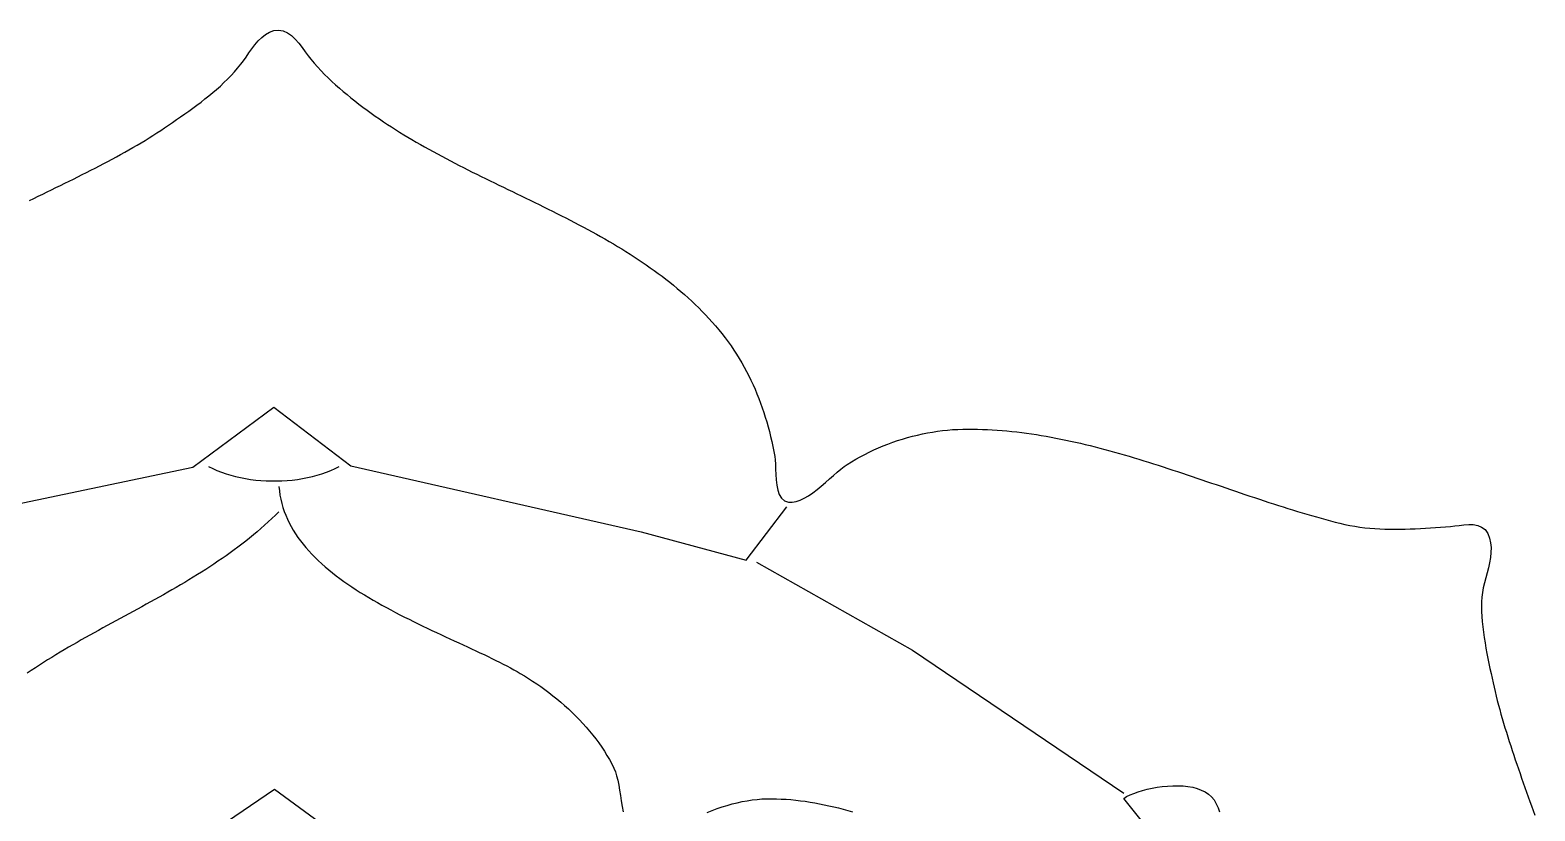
# Model space of a CAD drawing. Header units: millimetres. Extents: x 159 to 840, y 158 to 838.
# Drawn here: x 450.5 to 749.8, y 682.5 to 837.8 of the extents above; entities that cross this region are included whole.
import ezdxf

# ---------------------------------------------------------------- set-up
doc = ezdxf.new("R2010")
doc.units = ezdxf.units.MM
doc.layers.add('0_0_0', color=3, linetype='Continuous')

msp = doc.modelspace()

# ---------------------------------------------------------------- linework, layer by layer
at = {"layer": '0_0_0'}
for points in [[(450.36, 803.9016), (451.2427, 804.3287), (452.125, 804.7553), (453.0066, 805.1817), (453.8872, 805.608), (454.7667, 806.0344), (455.6447, 806.4612), (456.5212, 806.8886), (457.3958, 807.3167), (458.2684, 807.7458), (459.1386, 808.176), (460.0064, 808.6077), (460.8713, 809.0409), (461.7334, 809.4759), (462.5922, 809.9128), (463.4476, 810.352), (464.2993, 810.7936), (465.1471, 811.2377), (465.9909, 811.6847), (466.8303, 812.1347), (467.6651, 812.5879), (468.4952, 813.0445), (469.3202, 813.5047), (470.14, 813.9688), (470.9543, 814.4369), (471.763, 814.9092), (472.5657, 815.386), (473.3623, 815.8674), (474.1525, 816.3537), (474.9361, 816.845), (475.7128, 817.3415), (476.4826, 817.8436), (477.245, 818.3513), (478, 818.8649), (478.8119, 819.4233), (479.6269, 819.9853), (480.4433, 820.5517), (481.2595, 821.1235), (482.074, 821.7017), (482.8852, 822.2872), (483.6915, 822.881), (484.4912, 823.484), (485.2829, 824.0973), (486.0648, 824.7218), (486.8356, 825.3584), (487.5934, 826.0081), (488.3369, 826.6719), (489.0643, 827.3507), (489.7742, 828.0455), (490.4648, 828.7572), (491.1347, 829.4868), (491.7822, 830.2354), (492.4058, 831.0038), (492.9123, 831.6839), (493.4429, 832.4412), (494.0013, 833.2456), (494.5911, 834.0673), (495.216, 834.8765), (495.8798, 835.6431), (496.586, 836.3374), (497.3385, 836.9295), (498.141, 837.3894), (498.997, 837.6872), (499.9104, 837.7932), (500.8376, 837.6567), (501.6994, 837.2799), (502.5006, 836.7113), (503.2466, 835.9997), (503.9422, 835.1937), (504.5928, 834.342), (505.2033, 833.4932), (505.7789, 832.696), (506.3248, 831.9992), (506.9974, 831.2195), (507.6811, 830.4593), (508.3757, 829.7175), (509.0811, 828.9931), (509.797, 828.2851), (510.5234, 827.5925), (511.2601, 826.9143), (512.0069, 826.2495), (512.7637, 825.597), (513.5304, 824.956), (514.3067, 824.3253), (515.0926, 823.704), (515.8879, 823.091), (516.6925, 822.4854), (517.5061, 821.8862), (518.3286, 821.2922), (519.16, 820.7027), (520, 820.1165), (520.7842, 819.579), (521.575, 819.0487), (522.3722, 818.5253), (523.1756, 818.0084), (523.9848, 817.4979), (524.7998, 816.9936), (525.6203, 816.4951), (526.4461, 816.0023), (527.277, 815.5149), (528.1128, 815.0326), (528.9532, 814.5553), (529.7981, 814.0826), (530.6473, 813.6144), (531.5005, 813.1504), (532.3575, 812.6904), (533.2181, 812.2341), (534.0821, 811.7812), (534.9493, 811.3316), (535.8194, 810.885), (536.6924, 810.4411), (537.5679, 809.9998), (538.4457, 809.5607), (539.3257, 809.1236), (540.2076, 808.6884), (541.0912, 808.2546), (541.9763, 807.8222), (542.8628, 807.3909), (543.7502, 806.9604), (544.6386, 806.5305), (545.5276, 806.1009), (546.417, 805.6714), (547.3067, 805.2418), (548.1964, 804.8117), (549.0859, 804.3811), (549.9751, 803.9496), (550.8636, 803.517), (551.7512, 803.0831), (552.6379, 802.6476), (553.5233, 802.2102), (554.4073, 801.7708), (555.2895, 801.3291), (556.17, 800.8848), (557.0483, 800.4377), (557.9243, 799.9876), (558.7978, 799.5343), (559.6686, 799.0774), (560.5364, 798.6167), (561.4012, 798.1521), (562.2625, 797.6832), (563.1203, 797.2099), (563.9743, 796.7318), (564.8243, 796.2488), (565.6701, 795.7605), (566.5116, 795.2668), (567.3483, 794.7675), (568.1803, 794.2622), (569.0072, 793.7507), (569.8289, 793.2329), (570.645, 792.7084), (571.4555, 792.177), (572.2602, 791.6384), (573.0587, 791.0925), (573.8509, 790.539), (574.6366, 789.9776), (575.4155, 789.4082), (576.1875, 788.8304), (576.9524, 788.244), (577.7099, 787.6488), (578.4598, 787.0445), (579.2019, 786.431), (579.936, 785.8079), (580.6619, 785.175), (581.3794, 784.5321), (582.0883, 783.879), (582.7883, 783.2153), (583.4792, 782.5409), (584.1609, 781.8555), (584.8331, 781.1588), (585.4956, 780.4507), (586.1482, 779.7309), (586.7908, 778.9992), (587.4563, 778.2121), (588.1003, 777.4169), (588.7232, 776.6136), (589.3253, 775.8022), (589.9069, 774.9827), (590.4685, 774.1552), (591.0103, 773.3198), (591.5326, 772.4764), (592.0359, 771.6252), (592.5205, 770.766), (592.9867, 769.8991), (593.4348, 769.0244), (593.8653, 768.1419), (594.2784, 767.2517), (594.6744, 766.3539), (595.0538, 765.4484), (595.4169, 764.5353), (595.7639, 763.6147), (596.0954, 762.6865), (596.4115, 761.7509), (596.7127, 760.8078), (596.9993, 759.8574), (597.2716, 758.8995), (597.53, 757.9344), (597.7747, 756.9619), (598.0063, 755.9822), (598.225, 754.9953), (598.4311, 754.0012), (598.625, 753), (598.7094, 752.2981), (598.7521, 751.4368), (598.7776, 750.461), (598.8106, 749.4156), (598.8756, 748.3455), (598.9973, 747.2956), (599.2004, 746.3109), (599.5093, 745.4362), (599.9488, 744.7164), (600.5435, 744.1964), (601.3179, 743.9213), (602.0659, 743.8932), (602.8468, 744.0261), (603.654, 744.3004), (604.481, 744.6962), (605.3211, 745.1936), (606.1677, 745.7729), (607.0144, 746.4143), (607.8546, 747.0981), (608.6816, 747.8042), (609.4889, 748.5131), (610.2699, 749.2049), (611.0181, 749.8598), (611.7269, 750.4579), (612.3897, 750.9796), (613, 751.405), (613.8502, 751.9327), (614.715, 752.442), (615.5937, 752.9327), (616.4856, 753.4043), (617.3899, 753.8567), (618.306, 754.2896), (619.2331, 754.7026), (620.1706, 755.0955), (621.1177, 755.4681), (622.0737, 755.8199), (623.038, 756.1508), (624.0097, 756.4604), (624.9883, 756.7484), (625.973, 757.0146), (626.963, 757.2587), (627.9578, 757.4805), (628.9565, 757.6795), (629.9586, 757.8555), (630.9631, 758.0083), (631.9696, 758.1376), (632.9772, 758.243), (633.9853, 758.3243), (634.9931, 758.3812), (636, 758.4135), (636.9774, 758.426), (637.9547, 758.4254), (638.9318, 758.412), (639.9088, 758.3859), (640.8856, 758.3474), (641.8622, 758.2969), (642.8386, 758.2345), (643.8148, 758.1605), (644.7908, 758.0752), (645.7665, 757.9788), (646.7421, 757.8716), (647.7173, 757.7538), (648.6923, 757.6258), (649.6671, 757.4878), (650.6415, 757.34), (651.6157, 757.1827), (652.5896, 757.0161), (653.5631, 756.8406), (654.5363, 756.6563), (655.5092, 756.4636), (656.4818, 756.2627), (657.454, 756.0538), (658.4258, 755.8372), (659.3972, 755.6133), (660.3683, 755.3821), (661.339, 755.1441), (662.3092, 754.8994), (663.279, 754.6483), (664.2484, 754.3911), (665.2174, 754.1281), (666.1859, 753.8595), (667.1539, 753.5855), (668.1215, 753.3064), (669.0886, 753.0225), (670.0552, 752.7341), (671.0213, 752.4413), (671.9868, 752.1445), (672.9519, 751.844), (673.9164, 751.5399), (674.8803, 751.2326), (675.8437, 750.9222), (676.8066, 750.6091), (677.7688, 750.2936), (678.7305, 749.9758), (679.6916, 749.6561), (680.652, 749.3346), (681.6118, 749.0118), (682.571, 748.6877), (683.5296, 748.3628), (684.4875, 748.0372), (685.4447, 747.7111), (686.4013, 747.385), (687.3572, 747.059), (688.3123, 746.7333), (689.2668, 746.4083), (690.2206, 746.0842), (691.1736, 745.7613), (692.1259, 745.4398), (693.0774, 745.12), (694.0282, 744.8021), (694.9782, 744.4864), (695.9274, 744.1732), (696.8758, 743.8628), (697.8234, 743.5553), (698.7703, 743.251), (699.7163, 742.9503), (700.6614, 742.6533), (701.6057, 742.3604), (702.5492, 742.0717), (703.4917, 741.7876), (704.4335, 741.5083), (705.3743, 741.2341), (706.3142, 740.9652), (707.2532, 740.7019), (708.1913, 740.4444), (709.1285, 740.1931), (710.0647, 739.9481), (711, 739.7098), (711.98, 739.4789), (712.9646, 739.2769), (713.9532, 739.1024), (714.9456, 738.9538), (715.9413, 738.8298), (716.9399, 738.7289), (717.941, 738.6497), (718.9443, 738.5907), (719.9494, 738.5505), (720.9558, 738.5277), (721.9632, 738.5208), (722.9713, 738.5283), (723.9795, 738.549), (724.9876, 738.5812), (725.9952, 738.6236), (727.0018, 738.6748), (728.0071, 738.7333), (729.0106, 738.7976), (730.0121, 738.8663), (731.011, 738.9381), (732.0071, 739.0113), (733, 739.0848), (733.8378, 739.1717), (734.7397, 739.2889), (735.6766, 739.3973), (736.6192, 739.4577), (737.5383, 739.4309), (738.4048, 739.2776), (739.1893, 738.9587), (739.8627, 738.435), (740.3958, 737.6674), (740.7603, 736.7618), (740.9763, 735.8239), (741.0636, 734.8591), (741.042, 733.8733), (740.9315, 732.8722), (740.7517, 731.8616), (740.5227, 730.8471), (740.2641, 729.8345), (739.996, 728.8294), (739.738, 727.8377), (739.51, 726.8651), (739.332, 725.9173), (739.2237, 725), (739.1766, 724.0894), (739.166, 723.1436), (739.189, 722.1672), (739.2427, 721.1652), (739.3244, 720.1423), (739.4312, 719.1035), (739.5603, 718.0534), (739.7089, 716.9969), (739.8741, 715.939), (740.0531, 714.8843), (740.2432, 713.8378), (740.4414, 712.8042), (740.6449, 711.7885), (740.851, 710.7953), (741.0567, 709.8296), (741.2593, 708.8962), (741.456, 708), (741.6554, 707.1138), (741.8641, 706.2257), (742.0816, 705.3356), (742.3078, 704.4436), (742.5422, 703.5497), (742.7846, 702.654), (743.0345, 701.7565), (743.2917, 700.8572), (743.5558, 699.9561), (743.8266, 699.0533), (744.1035, 698.1489), (744.3865, 697.2428), (744.675, 696.335), (744.9688, 695.4258), (745.2676, 694.5149), (745.5709, 693.6026), (745.8786, 692.6887), (746.1902, 691.7735), (746.5054, 690.8568), (746.8239, 689.9387), (747.1453, 689.0194), (747.4694, 688.0987), (747.7958, 687.1767), (748.1242, 686.2535), (748.4542, 685.329), (748.7855, 684.4034), (749.1178, 683.4767), (749.4507, 682.5489), (749.7839, 681.62)], [(403, 732), (437, 741.2685), (482.8711, 750.8611), (499, 762.7932), (514.2593, 751.1404), (572, 738.0247), (592.9066, 732.3364), (601, 743)], [(486, 751), (486.8184, 750.5884), (487.6701, 750.2084), (488.5526, 749.8601), (489.463, 749.5433), (490.3988, 749.2583), (491.3573, 749.0048), (492.3357, 748.783), (493.3315, 748.5929), (494.342, 748.4344), (495.3645, 748.3075), (496.3964, 748.2123), (497.4349, 748.1488), (498.4774, 748.117), (499.5212, 748.1168), (500.5638, 748.1483), (501.6023, 748.2116), (502.6342, 748.3065), (503.6567, 748.4331), (504.6673, 748.5914), (505.6632, 748.7814), (506.6418, 749.0032), (507.6003, 749.2566), (508.5363, 749.5418), (509.4468, 749.8587), (510.3294, 750.2074), (511.1814, 750.5878), (512, 751)], [(500, 747), (500.0817, 746.1462), (500.2013, 745.306), (500.358, 744.4791), (500.5507, 743.6654), (500.7787, 742.8646), (501.0411, 742.0765), (501.3368, 741.3011), (501.6652, 740.538), (502.0252, 739.7871), (502.416, 739.0482), (502.8367, 738.3211), (503.2865, 737.6056), (503.7643, 736.9015), (504.2694, 736.2087), (504.8008, 735.527), (505.3577, 734.8561), (505.9392, 734.1958), (506.5443, 733.5461), (507.1722, 732.9066), (507.8221, 732.2773), (508.4929, 731.6578), (509.1839, 731.0481), (509.8942, 730.4478), (510.6227, 729.857), (511.3688, 729.2752), (512.1314, 728.7025), (512.9097, 728.1385), (513.7028, 727.583), (514.5098, 727.036), (515.3298, 726.4972), (516.162, 725.9663), (517.0054, 725.4433), (517.8592, 724.9279), (518.7225, 724.42), (519.5943, 723.9193), (520.4738, 723.4257), (521.3601, 722.9389), (522.2524, 722.4588), (523.1496, 721.9852), (524.051, 721.5179), (524.9557, 721.0567), (525.8627, 720.6014), (526.7712, 720.1518), (527.6803, 719.7078), (528.5891, 719.2691), (529.4967, 718.8356), (530.4022, 718.407), (531.3047, 717.9833), (532.2034, 717.5641), (533.0974, 717.1493), (533.9857, 716.7387), (534.8675, 716.3321), (535.7419, 715.9294), (536.608, 715.5303), (537.4649, 715.1346), (538.3118, 714.7422), (539.1476, 714.3529), (539.9717, 713.9665), (540.783, 713.5827), (541.5806, 713.2014), (542.3638, 712.8225), (543.1316, 712.4456), (543.883, 712.0707), (544.6173, 711.6975), (545.3335, 711.3259), (546.0308, 710.9556), (546.7082, 710.5864), (547.3649, 710.2183), (548, 709.851), (548.814, 709.3624), (549.6291, 708.8538), (550.4439, 708.3256), (551.2571, 707.7783), (552.0675, 707.2123), (552.8738, 706.6281), (553.6747, 706.0261), (554.469, 705.407), (555.2554, 704.7711), (556.0326, 704.1189), (556.7993, 703.4509), (557.5543, 702.7675), (558.2963, 702.0693), (559.024, 701.3567), (559.7362, 700.6302), (560.4315, 699.8903), (561.1088, 699.1373), (561.7666, 698.372), (562.4039, 697.5946), (563.0192, 696.8056), (563.6114, 696.0056), (564.1791, 695.195), (564.7211, 694.3743), (565.2361, 693.544), (565.7228, 692.7045), (566.18, 691.8563), (566.6064, 691), (566.8953, 690.2931), (567.1454, 689.4857), (567.3645, 688.5935), (567.56, 687.6322), (567.7396, 686.6172), (567.911, 685.5643), (568.0818, 684.4891), (568.2596, 683.4072), (568.452, 682.3342)], [(500, 742), (499.2985, 741.3087), (498.5883, 740.6289), (497.8697, 739.9603), (497.1428, 739.3025), (496.4081, 738.6553), (495.6656, 738.0183), (494.9156, 737.3912), (494.1584, 736.7738), (493.3942, 736.1658), (492.6232, 735.5667), (491.8457, 734.9764), (491.0619, 734.3946), (490.2721, 733.8208), (489.4764, 733.2549), (488.6752, 732.6965), (487.8687, 732.1453), (487.0571, 731.601), (486.2406, 731.0633), (485.4195, 730.5319), (484.5941, 730.0065), (483.7645, 729.4868), (482.9311, 728.9726), (482.094, 728.4634), (481.2535, 727.959), (480.4098, 727.459), (479.5631, 726.9633), (478.7138, 726.4714), (477.8621, 725.9832), (477.0081, 725.4981), (476.1521, 725.0161), (475.2945, 724.5367), (474.4353, 724.0597), (473.5748, 723.5848), (472.7134, 723.1116), (471.8512, 722.6398), (470.9884, 722.1692), (470.1253, 721.6995), (469.2622, 721.2303), (468.3993, 720.7613), (467.5368, 720.2923), (466.6749, 719.8229), (465.8139, 719.3528), (464.9541, 718.8818), (464.0957, 718.4095), (463.2388, 717.9356), (462.3839, 717.4598), (461.531, 716.9819), (460.6805, 716.5014), (459.8325, 716.0182), (458.9874, 715.5319), (458.1453, 715.0421), (457.3065, 714.5487), (456.4712, 714.0513), (455.6397, 713.5495), (454.8122, 713.0432), (453.989, 712.5319), (453.1703, 712.0154), (452.3563, 711.4934), (451.5472, 710.9656), (450.7434, 710.4317), (449.945, 709.8913)], [(595, 732), (626, 714.4506), (668, 686)], [(431, 666), (458, 672.3488), (484.9954, 677.1829), (499.0887, 686.8079), (511.0147, 678.0587), (545, 671.2685), (563.9599, 666.2022), (571, 673)], [(676, 675), (668, 685), (668.5863, 685.3403), (669.2627, 685.6697), (670.0193, 685.9843), (670.846, 686.2802), (671.7329, 686.5535), (672.6701, 686.8004), (673.6474, 687.0169), (674.6551, 687.1991), (675.683, 687.3432), (676.7213, 687.4452), (677.7599, 687.5013), (678.7889, 687.5077), (679.7983, 687.4603), (680.7782, 687.3554), (681.7185, 687.189), (682.6094, 686.9572), (683.4408, 686.6562), (684.2027, 686.282), (684.8852, 685.8309), (685.4784, 685.2988), (685.9722, 684.682), (686.4135, 683.9285), (686.7624, 683.1408), (687.028, 682.3222)], [(585.1898, 682.2007), (586.1492, 682.5898), (587.1256, 682.9535), (588.1152, 683.2904), (589.1143, 683.5993), (590.1192, 683.8789), (591.1261, 684.1279), (592.1313, 684.3449), (593.131, 684.5287), (594.1214, 684.678), (595.0989, 684.7915), (596.0597, 684.8678), (597, 684.9058), (597.9672, 684.9138), (598.9318, 684.9004), (599.8937, 684.8661), (600.853, 684.8117), (601.8099, 684.7378), (602.7643, 684.6452), (603.7165, 684.5346), (604.6665, 684.4066), (605.6143, 684.262), (606.56, 684.1014), (607.5038, 683.9255), (608.4458, 683.7351), (609.3859, 683.5308), (610.3243, 683.3133), (611.2611, 683.0834), (612.1964, 682.8416), (613.1302, 682.5888), (614.0627, 682.3256)]]:
    msp.add_lwpolyline(points, dxfattribs=at)

doc.saveas('drawing.dxf')
